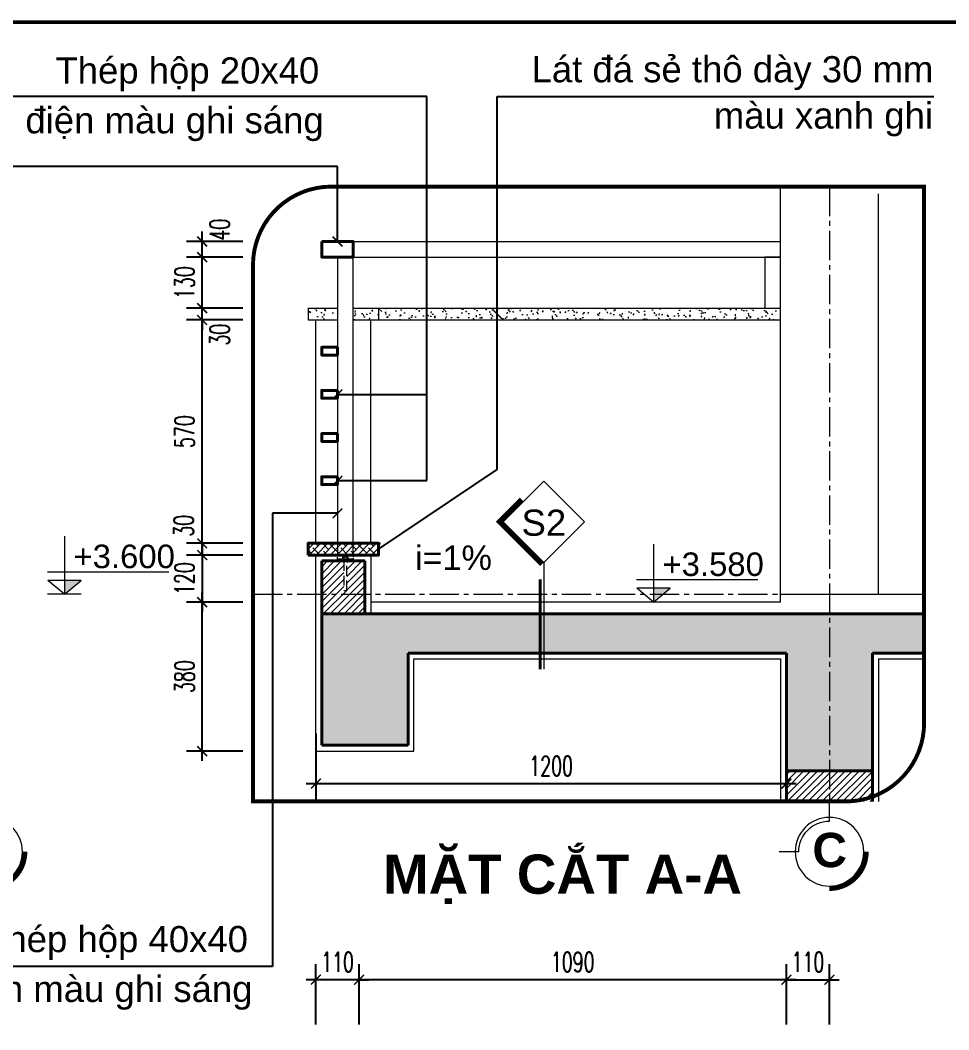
# Model space of a CAD drawing. Header units: millimetres. Extents: x -229618 to 2906, y -178063 to 96806.
# Drawn here: x -67238 to -64869, y -53848 to -51272 of the extents above; entities that cross this region are included whole.
import ezdxf
from ezdxf.enums import TextEntityAlignment as Align

# ---------------------------------------------------------------- set-up
doc = ezdxf.new("R2010")
doc.units = ezdxf.units.MM
doc.header["$LTSCALE"] = 200
doc.header["$MEASUREMENT"] = 0
doc.set_wipeout_variables(frame=1)
doc.header["$PDMODE"] = 3
doc.header["$PDSIZE"] = 50
doc.linetypes.add('CENTER2', pattern=[1.125, 0.75, -0.125, 0.125, -0.125])
doc.linetypes.add('DASHED2', pattern=[0.375, 0.25, -0.125])
doc.layers.get('0').update_dxf_attribs({"color": 95, "linetype": 'CONTINUOUS'})
doc.layers.get('DEFPOINTS').update_dxf_attribs({"linetype": 'CONTINUOUS'})
for name, color, linetype, lineweight in [('A-Wall', 1, 'CONTINUOUS', 50), ('cat', 1, 'CONTINUOUS', 40), ('hatch', 250, 'CONTINUOUS', 5), ('khuat', 8, 'DASHED2', 15), ('thay', 7, 'CONTINUOUS', 18), ('tim', 18, 'CENTER2', 9)]:
    doc.layers.add(name, color=color, linetype=linetype, lineweight=lineweight)
doc.layers.add('DIM', color=251, linetype='CONTINUOUS')
doc.layers.add('TEXT', color=33, linetype='CONTINUOUS')
doc.styles.add('Aria H B iso', font='Vharialb_0.ttf')
doc.styles.add('Arial iso', font='vnarial_0.ttf')
doc.styles.add('Arial N  iso', font='vnarialn_0.ttf')
doc.styles.add('CHU HOA Day', font='Vharial_0.ttf')
doc.styles.add('Scale', font='vnsimli.shx', dxfattribs={"width": 0.65, "bigfont": 'bigfont.shx'})
doc.dimstyles.new('Scale', dxfattribs={"dimscale": 75, "dimtxt": 2, "dimasz": 1, "dimexe": 1.6, "dimexo": 0, "dimgap": 0.8, "dimtad": 1, "dimdec": 0, "dimzin": 0, "dimdsep": 46, "dimtxsty": 'Scale', "dimblk": 'ARCHTICK', "dimcen": 0.1, "dimdle": 1, "dimclrd": 256, "dimclre": 256, "dimclrt": 3, "dimadec": 0, "dimazin": 0, "dimtfac": 1, "dimtdec": 0, "dimtix": 1, "dimtmove": 2, "dimatfit": 3, "dimldrblk": 'ARCHTICK', "dimfxl": 0, "dimtolj": 1, "dimtzin": 0, "dimarcsym": 0})

# ---------------------------------------------------------------- blocks, each defined once
blk = doc.blocks.new('_ArchTick')
at = {"color": 0, "linetype": 'ByBlock', "const_width": 0.15}
blk.add_lwpolyline([(-0.5, -0.5), (0.5, 0.5)], dxfattribs=at)
blk = doc.blocks.new('*D2175')
at = {"layer": 'DEFPOINTS', "color": 0}
for p in [(-66373.5, -53719.9), (-66373.5, -53834), (-65283.5, -53834)]:
    blk.add_point(p, dxfattribs=at)
at = {"layer": 'DIM', "lineweight": -2}
for p, q in [((-66373.5, -53834), (-66373.5, -53679.9)), ((-65283.5, -53834), (-65283.5, -53679.9)), ((-65258.5, -53719.9), (-66398.5, -53719.9))]:
    blk.add_line(p, q, dxfattribs=at)
at = {"layer": 'DIM', "lineweight": -2, "xscale": 25, "yscale": 25, "zscale": 25, "rotation": 180}
blk.add_blockref('_ArchTick', (-66373.5, -53719.9), dxfattribs=at)
at = {"layer": 'DIM', "lineweight": -2, "xscale": 25, "yscale": 25, "zscale": 25}
blk.add_blockref('_ArchTick', (-65283.5, -53719.9), dxfattribs=at)
at = {"layer": 'DIM', "color": 3, "insert": (-65828.5, -53674.9), "char_height": 50, "attachment_point": 5, "style": 'Scale'}
blk.add_mtext('\\A1;1090', dxfattribs=at)
blk = doc.blocks.new('*D2176')
at = {"layer": 'DEFPOINTS', "color": 0}
for p in [(-66483.5, -53719.9), (-66483.5, -53834), (-66373.5, -53834)]:
    blk.add_point(p, dxfattribs=at)
at = {"layer": 'DIM', "lineweight": -2}
for p, q in [((-66483.5, -53834), (-66483.5, -53679.9)), ((-66373.5, -53834), (-66373.5, -53679.9)), ((-66483.5, -53719.9), (-66508.5, -53719.9)), ((-66373.5, -53719.9), (-66483.5, -53719.9)), ((-66373.5, -53719.9), (-66348.5, -53719.9))]:
    blk.add_line(p, q, dxfattribs=at)
at = {"layer": 'DIM', "lineweight": -2, "xscale": 25, "yscale": 25, "zscale": 25}
blk.add_blockref('_ArchTick', (-66483.5, -53719.9), dxfattribs=at)
at = {"layer": 'DIM', "lineweight": -2, "xscale": 25, "yscale": 25, "zscale": 25, "rotation": 180}
blk.add_blockref('_ArchTick', (-66373.5, -53719.9), dxfattribs=at)
at = {"layer": 'DIM', "color": 3, "insert": (-66428.5, -53674.9), "char_height": 50, "attachment_point": 5, "style": 'Scale'}
blk.add_mtext('\\A1;110', dxfattribs=at)
blk = doc.blocks.new('kyhieu1')
at = {"layer": 'cat', "ltscale": 600}
blk.add_line((27.5, -131), (27.5, -816.6), dxfattribs=at)
at = {"color": 15, "linetype": 'Continuous'}
blk.add_wipeout([(0, 0), (311.1, 311.1), (0, 622.3), (-311.1, 311.1)], dxfattribs=at).dxf.layer = 'thay'
at = {"linetype": 'Continuous'}
blk.add_wipeout([(0, 622.3), (-311.1, 311.1), (0, 0), (311.1, 311.1)], dxfattribs=at).dxf.layer = 'DIM'
at = {"layer": 'thay', "ltscale": 600}
blk.add_line((0, 0), (0, -816.6), dxfattribs=at)
at = {"layer": 'thay', "color": 15, "linetype": 'Continuous'}
blk.add_lwpolyline([(0, 0), (311.1, 311.1), (0, 622.3), (-311.1, 311.1)], close=True, dxfattribs=at)
at = {"layer": 'thay', "color": 1, "linetype": 'Continuous', "const_width": 40}
blk.add_lwpolyline([(14.1, -14.1), (339.4, 311.1), (169.7, 480.8)], dxfattribs=at)
at = {"layer": 'TEXT', "style": 'CHU HOA Day'}
blk.add_attdef('N1', text='', height=200, dxfattribs=at).set_placement((0, 304.1), align=Align.MIDDLE)
blk = doc.blocks.new('*D2178')
at = {"layer": 'DEFPOINTS', "color": 0}
for p in [(-65173.5, -53719.9), (-65283.5, -53834), (-65173.5, -53834)]:
    blk.add_point(p, dxfattribs=at)
at = {"layer": 'DIM', "lineweight": -2}
for p, q in [((-65283.5, -53834), (-65283.5, -53679.9)), ((-65173.5, -53834), (-65173.5, -53679.9)), ((-65283.5, -53719.9), (-65308.5, -53719.9)), ((-65283.5, -53719.9), (-65173.5, -53719.9)), ((-65173.5, -53719.9), (-65148.5, -53719.9))]:
    blk.add_line(p, q, dxfattribs=at)
at = {"layer": 'DIM', "lineweight": -2, "xscale": 25, "yscale": 25, "zscale": 25}
blk.add_blockref('_ArchTick', (-65283.5, -53719.9), dxfattribs=at)
at = {"layer": 'DIM', "lineweight": -2, "xscale": 25, "yscale": 25, "zscale": 25, "rotation": 180}
blk.add_blockref('_ArchTick', (-65173.5, -53719.9), dxfattribs=at)
at = {"layer": 'DIM', "color": 3, "insert": (-65228.5, -53674.9), "char_height": 50, "attachment_point": 5, "style": 'Scale'}
blk.add_mtext('\\A1;110', dxfattribs=at)
blk = doc.blocks.new('*D2179')
at = {"layer": 'DEFPOINTS', "color": 0}
for p in [(-66773.7, -52756.8), (-66670.3, -52756.8), (-66670.3, -53136.8)]:
    blk.add_point(p, dxfattribs=at)
at = {"layer": 'DIM', "lineweight": -2}
for p, q in [((-66773.7, -53161.8), (-66773.7, -52731.8)), ((-66670.3, -52756.8), (-66813.7, -52756.8)), ((-66670.3, -53136.8), (-66813.7, -53136.8))]:
    blk.add_line(p, q, dxfattribs=at)
at = {"layer": 'DIM', "lineweight": -2, "xscale": 25, "yscale": 25, "zscale": 25}
for p, rotation in [((-66773.7, -52756.8), 90), ((-66773.7, -53136.8), 270)]:
    blk.add_blockref('_ArchTick', p, dxfattribs=dict(at, rotation=rotation))
at = {"layer": 'DIM', "color": 3, "insert": (-66818.7, -52946.8), "char_height": 50, "attachment_point": 5, "rotation": 90, "style": 'Scale'}
blk.add_mtext('\\A1;380', dxfattribs=at)
blk = doc.blocks.new('*D2180')
at = {"layer": 'DEFPOINTS', "color": 0}
for p in [(-66773.7, -52036.8), (-66670.3, -52036.8), (-66670.3, -52606.8)]:
    blk.add_point(p, dxfattribs=at)
at = {"layer": 'DIM', "lineweight": -2}
for p, q in [((-66773.7, -52631.8), (-66773.7, -52011.8)), ((-66670.3, -52036.8), (-66813.7, -52036.8)), ((-66670.3, -52606.8), (-66813.7, -52606.8))]:
    blk.add_line(p, q, dxfattribs=at)
at = {"layer": 'DIM', "lineweight": -2, "xscale": 25, "yscale": 25, "zscale": 25}
for p, rotation in [((-66773.7, -52036.8), 90), ((-66773.7, -52606.8), 270)]:
    blk.add_blockref('_ArchTick', p, dxfattribs=dict(at, rotation=rotation))
at = {"layer": 'DIM', "color": 3, "insert": (-66818.7, -52321.8), "char_height": 50, "attachment_point": 5, "rotation": 90, "style": 'Scale'}
blk.add_mtext('\\A1;570', dxfattribs=at)
blk = doc.blocks.new('*D2181')
at = {"layer": 'DEFPOINTS', "color": 0}
for p in [(-66773.7, -52006.8), (-66670.3, -52006.8), (-66670.3, -52036.8)]:
    blk.add_point(p, dxfattribs=at)
at = {"layer": 'DIM', "lineweight": -2}
for p, q in [((-66773.7, -52006.8), (-66773.7, -51981.8)), ((-66670.3, -52006.8), (-66813.7, -52006.8)), ((-66773.7, -52036.8), (-66773.7, -52006.8)), ((-66670.3, -52036.8), (-66813.7, -52036.8)), ((-66773.7, -52036.8), (-66773.7, -52061.8))]:
    blk.add_line(p, q, dxfattribs=at)
at = {"layer": 'DIM', "lineweight": -2, "xscale": 25, "yscale": 25, "zscale": 25}
for p, rotation in [((-66773.7, -52006.8), 270), ((-66773.7, -52036.8), 90)]:
    blk.add_blockref('_ArchTick', p, dxfattribs=dict(at, rotation=rotation))
at = {"layer": 'DIM', "color": 3, "insert": (-66728.7, -52074.5), "char_height": 50, "attachment_point": 5, "rotation": 90, "style": 'Scale'}
blk.add_mtext('\\A1;30', dxfattribs=at)
blk = doc.blocks.new('*D2182')
at = {"layer": 'DEFPOINTS', "color": 0}
for p in [(-66773.7, -51876.8), (-66670.3, -51876.8), (-66670.3, -52006.8)]:
    blk.add_point(p, dxfattribs=at)
at = {"layer": 'DIM', "lineweight": -2}
for p, q in [((-66773.7, -52031.8), (-66773.7, -51851.8)), ((-66670.3, -51876.8), (-66813.7, -51876.8)), ((-66670.3, -52006.8), (-66813.7, -52006.8))]:
    blk.add_line(p, q, dxfattribs=at)
at = {"layer": 'DIM', "lineweight": -2, "xscale": 25, "yscale": 25, "zscale": 25}
for p, rotation in [((-66773.7, -51876.8), 90), ((-66773.7, -52006.8), 270)]:
    blk.add_blockref('_ArchTick', p, dxfattribs=dict(at, rotation=rotation))
at = {"layer": 'DIM', "color": 3, "insert": (-66818.7, -51941.8), "char_height": 50, "attachment_point": 5, "rotation": 90, "style": 'Scale'}
blk.add_mtext('\\A1;130', dxfattribs=at)
blk = doc.blocks.new('*D2183')
at = {"layer": 'DEFPOINTS', "color": 0}
for p in [(-66773.7, -51836.8), (-66670.3, -51836.8), (-66670.3, -51876.8)]:
    blk.add_point(p, dxfattribs=at)
at = {"layer": 'DIM', "lineweight": -2}
for p, q in [((-66773.7, -51901.8), (-66773.7, -51811.8)), ((-66670.3, -51836.8), (-66813.7, -51836.8)), ((-66670.3, -51876.8), (-66813.7, -51876.8))]:
    blk.add_line(p, q, dxfattribs=at)
at = {"layer": 'DIM', "lineweight": -2, "xscale": 25, "yscale": 25, "zscale": 25}
for p, rotation in [((-66773.7, -51836.8), 90), ((-66773.7, -51876.8), 270)]:
    blk.add_blockref('_ArchTick', p, dxfattribs=dict(at, rotation=rotation))
at = {"layer": 'DIM', "color": 3, "insert": (-66728.7, -51806.7), "char_height": 50, "attachment_point": 5, "rotation": 90, "style": 'Scale'}
blk.add_mtext('\\A1;40', dxfattribs=at)
blk = doc.blocks.new('*D2184')
at = {"layer": 'DEFPOINTS', "color": 0}
for p in [(-66483.5, -53092.3), (-65283.5, -53092.3), (-65283.5, -53219.8)]:
    blk.add_point(p, dxfattribs=at)
at = {"layer": 'DIM', "lineweight": -2}
for p, q in [((-66483.5, -53092.3), (-66483.5, -53259.8)), ((-65283.5, -53092.3), (-65283.5, -53259.8)), ((-66508.5, -53219.8), (-65258.5, -53219.8))]:
    blk.add_line(p, q, dxfattribs=at)
at = {"layer": 'DIM', "lineweight": -2, "xscale": 25, "yscale": 25, "zscale": 25, "rotation": 180}
blk.add_blockref('_ArchTick', (-66483.5, -53219.8), dxfattribs=at)
at = {"layer": 'DIM', "lineweight": -2, "xscale": 25, "yscale": 25, "zscale": 25}
blk.add_blockref('_ArchTick', (-65283.5, -53219.8), dxfattribs=at)
at = {"layer": 'DIM', "color": 3, "insert": (-65883.5, -53174.8), "char_height": 50, "attachment_point": 5, "style": 'Scale'}
blk.add_mtext('\\A1;1200', dxfattribs=at)
blk = doc.blocks.new('cao do')
at = {"layer": 'thay'}
for p, q in [((0, 444.6), (0, 0)), ((798.2, 170.2), (-128.3, 170.2)), ((0, 0), (-127.9, 106.1)), ((127.9, 106.1), (-127.9, 106.1)), ((0, 0), (127.9, 106.1))]:
    blk.add_line(p, q, dxfattribs=at)
at = {"layer": 'thay', "ltscale": 600}
blk.add_line((128.3, 0), (-128.3, 0), dxfattribs=at)
at = {"layer": 'thay', "color": 150, "ltscale": 600}
blk.add_solid([(0, 0), (0, 106.1), (127.9, 106.1)], dxfattribs=at)
at = {"layer": 'TEXT', "style": 'Arial N  iso'}
blk.add_attdef('%%P0.000', text='', height=200, dxfattribs=at).set_placement((69.5, 290), align=Align.MIDDLE_LEFT)
blk = doc.blocks.new('*D2251')
at = {"layer": 'DEFPOINTS', "color": 0}
for p in [(-66670.3, -52606.8), (-66773.7, -52636.8), (-66670.3, -52636.8)]:
    blk.add_point(p, dxfattribs=at)
at = {"layer": 'DIM', "lineweight": -2}
for p, q in [((-66773.7, -52606.8), (-66773.7, -52581.8)), ((-66670.3, -52606.8), (-66813.7, -52606.8)), ((-66773.7, -52606.8), (-66773.7, -52636.8)), ((-66670.3, -52636.8), (-66813.7, -52636.8)), ((-66773.7, -52636.8), (-66773.7, -52661.8))]:
    blk.add_line(p, q, dxfattribs=at)
at = {"layer": 'DIM', "lineweight": -2, "xscale": 25, "yscale": 25, "zscale": 25}
for p, rotation in [((-66773.7, -52606.8), 270), ((-66773.7, -52636.8), 90)]:
    blk.add_blockref('_ArchTick', p, dxfattribs=dict(at, rotation=rotation))
at = {"layer": 'DIM', "color": 3, "insert": (-66820.7, -52562), "char_height": 50, "attachment_point": 5, "rotation": 90, "style": 'Scale'}
blk.add_mtext('\\A1;30', dxfattribs=at)
blk = doc.blocks.new('*D2252')
at = {"layer": 'DEFPOINTS', "color": 0}
for p in [(-66670.3, -52636.8), (-66773.7, -52756.8), (-66670.3, -52756.8)]:
    blk.add_point(p, dxfattribs=at)
at = {"layer": 'DIM', "lineweight": -2}
for p, q in [((-66773.7, -52611.8), (-66773.7, -52781.8)), ((-66670.3, -52636.8), (-66813.7, -52636.8)), ((-66670.3, -52756.8), (-66813.7, -52756.8))]:
    blk.add_line(p, q, dxfattribs=at)
at = {"layer": 'DIM', "lineweight": -2, "xscale": 25, "yscale": 25, "zscale": 25}
for p, rotation in [((-66773.7, -52636.8), 90), ((-66773.7, -52756.8), 270)]:
    blk.add_blockref('_ArchTick', p, dxfattribs=dict(at, rotation=rotation))
at = {"layer": 'DIM', "color": 3, "insert": (-66818.7, -52696.8), "char_height": 50, "attachment_point": 5, "rotation": 90, "style": 'Scale'}
blk.add_mtext('\\A1;120', dxfattribs=at)
blk = doc.blocks.new('*U800')
at = {"layer": 'thay', "ltscale": 600}
for p, q in [((0, -434.9), (0, -384.9)), ((78.3, -513.2), (128.3, -513.2))]:
    blk.add_line(p, q, dxfattribs=at)
at = {"layer": 'thay', "ltscale": 600, "const_width": 12.5}
blk.add_lwpolyline([(-93.8, -513.2, 0.414214), (0, -607, 0.414214)], format="xyb", dxfattribs=at)
at = {"layer": 'thay', "ltscale": 600}
blk.add_circle((0, -513.2), 87.5, dxfattribs=at)
blk.add_arc((0, -513.2), 78.3, 0, 90, dxfattribs=at)
at = {"layer": 'TEXT', "linetype": 'Continuous', "style": 'Aria H B iso'}
blk.add_attdef('A', text='', height=87.5, dxfattribs=at).set_placement((0, -552.6), align=Align.CENTER)

msp = doc.modelspace()

# ---------------------------------------------------------------- hatches: boundary and pattern name
at = {"layer": 'hatch'}
h = msp.add_hatch(dxfattribs=at)
h.set_pattern_fill('CATTHO', color=256, scale=15, angle=90, style=0)
h.set_pattern_definition([(52.5, (-65298.455, -52036.755), (28.90236, -0.9449), [4.5, -22.8, 0, -25.5, 0, -24.375]), (82.5, (-65298.455, -52036.755), (42.3322, 26.5467), [4.5, -12.3, 0, -20.55, 0, -7.875]), (122.5, (-65298.455, -52055.205), (0.0849, 46.71213), [4.5, -7.5, 0, -27, 0, -35.25]), (132.5, (-65298.455, -52055.205), (13.1651, 45.0919), [4.5, -3.75, 0, -17.7, 0, -20.25])])
h.paths.add_polyline_path([(-66323.5, -52006.8), (-65298.5, -52006.8), (-65298.5, -52036.8), (-66323.5, -52036.8)])
h.paths.add_polyline_path([(-66388.5, -52006.8), (-66323.5, -52006.8), (-66323.5, -52036.8), (-66388.5, -52036.8)])
h.paths.add_polyline_path([(-66503.5, -52006.8), (-66428.5, -52006.8), (-66428.5, -52036.8), (-66503.5, -52036.8)])
h = msp.add_hatch(dxfattribs=at)
h.set_pattern_fill('ANSI38,_O', color=256, scale=100)
h.set_pattern_definition([(45, (-6974.656, 51224.715), (-8.8388348, 8.8388348), []), (135, (-6974.656, 51224.715), (-26.5165043, 8.8388348), [31.25, -18.75])])
h.paths.add_polyline_path([(-66503.5, -52606.8), (-66503.5, -52636.8), (-66323.5, -52636.8), (-66323.5, -52606.8)])
h.paths.add_polyline_path([(-66503.5, -52606.8), (-66503.5, -52636.8), (-66503.3, -52636.8), (-66503.3, -52606.8)])
h = msp.add_hatch(dxfattribs=at)
h.set_pattern_fill('ANSI31', color=256, scale=100, style=0)
h.set_pattern_definition([(45, (-65055.843, -68949.378), (-8.838835, 8.838835), [])])
h.paths.add_polyline_path([(-65283.5, -53265.2), (-65063.5, -53265.2), (-65063.5, -53186.8), (-65283.5, -53186.8)])
h.paths.add_polyline_path([(-66404.5, -52726.8), (-66404.5, -52651.8), (-66358.5, -52651.8), (-66358.5, -52786.8), (-66468.5, -52786.8), (-66468.5, -52651.8), (-66412.5, -52651.8), (-66412.5, -52726.8)])
h = msp.add_hatch(dxfattribs=at)
h.set_pattern_fill('BT', color=256, scale=75, angle=180, style=0)
h.set_pattern_definition([(180, (-65118.31, -68959), (-9e-15, -75), [0, -75]), (180, (-65065.33, -68991.43), (-9e-15, -75), [0, -75]), (180, (-65067.68, -68978.22), (-9e-15, -75), [0, -75]), (180, (-65094.1, -68984.384), (-9e-15, -75), [0, -75]), (180, (-65079.86, -69005.95), (-9e-15, -75), [0, -75]), (180, (-65076.044, -68996.415), (-9e-15, -75), [0, -75]), (180, (-65082.795, -69012.41), (-9e-15, -75), [0, -75]), (180, (-65072.375, -69018.72), (-9e-15, -75), [0, -75]), (180, (-65086.76, -69002.284), (-9e-15, -75), [0, -75]), (180, (-65062.69, -69002.58), (-9e-15, -75), [0, -75]), (180, (-65110.68, -69002.87), (-9e-15, -75), [0, -75]), (180, (-65121.54, -69004.925), (-9e-15, -75), [0, -75]), (180, (-65115.965, -68997.295), (-9e-15, -75), [0, -75]), (180, (-65117.58, -68987.025), (-9e-15, -75), [0, -75]), (180, (-65098.06, -68995.975), (-9e-15, -75), [0, -75]), (180, (-65097.47, -68975.29), (-9e-15, -75), [0, -75]), (180, (-65097.47, -68968.83), (-9e-15, -75), [0, -75]), (180, (-65061.954, -68967.364), (-9e-15, -75), [0, -75]), (180, (-65091.6, -68976.17), (-9e-15, -75), [0, -75]), (180, (-65091.895, -68951.225), (-9e-15, -75), [0, -75]), (180, (-65083.82, -68967.22), (-9e-15, -75), [0, -75]), (180, (-65084.41, -68959.88), (-9e-15, -75), [0, -75]), (180, (-65074.72, -68954.45), (-9e-15, -75), [0, -75]), (180, (-65079.71, -68964.43), (-9e-15, -75), [0, -75]), (180, (-65076.19, -68967.51), (-9e-15, -75), [0, -75]), (225, (-65115.837, -68965.207), (-2e-14, -75.00002), [6, -100.06605]), (315, (-65120.08, -68969.45), (75.00002, -2e-14), [6, -100.06605]), (90, (-65115.84, -68973.69), (-75, 2e-14), [8.48527, -66.51472]), (0, (-65113.23, -68966.16), (2e-14, 75), [9, -66]), (90, (-65104.23, -68966.16), (-75, 2e-14), [9, -66]), (225, (-65104.233, -68957.16), (-2e-14, -75.00002), [12.72795, -93.3381]), (270, (-65085.48, -68971.35), (75, -1e-14), [12.6, -62.4]), (0, (-65085.48, -68983.95), (2e-14, 75), [12.6, -62.4]), (135, (-65072.88, -68983.95), (-75.00002, 3e-14), [17.8191, -88.24695]), (315, (-65074.805, -68957.863), (75.00002, -2e-14), [5.25, -100.81605]), (45, (-65071.093, -68961.575), (2e-14, 75.00002), [5.25, -100.81605]), (180, (-65067.38, -68957.86), (-9e-15, -75), [7.42462, -67.57537]), (180, (-65102.22, -69008.566), (-9e-15, -75), [10.3125, -64.6875]), (270, (-65112.53, -69008.566), (75, -1e-14), [10.3125, -64.6875]), (45, (-65112.53, -69018.88), (2e-14, 75.00002), [14.58405, -91.48193]), (90, (-65093.546, -69010.06), (-75, 2e-14), [9.375, -65.625]), (180, (-65093.546, -69000.685), (-9e-15, -75), [9.375, -65.625]), (315, (-65102.92, -69000.685), (75.00002, -2e-14), [13.25827, -92.80777]), (225, (-65098.316, -69012.95), (-2e-14, -75.00002), [6.375, -99.69105]), (315, (-65102.824, -69017.456), (75.00002, -2e-14), [6.375, -99.69105]), (90, (-65098.316, -69021.964), (-75, 2e-14), [9.0156, -65.9844]), (315, (-65068.867, -69007.55), (75.00002, -2e-14), [10.60657, -95.4594]), (180, (-65061.37, -69007.55), (-9e-15, -75), [7.5, -67.5]), (90, (-65061.37, -69015.05), (-75, 2e-14), [7.5, -67.5]), (225, (-65055.843, -68949.38), (37.1231, -37.1231), []), (225, (-65082.093, -68949.38), (37.1231, -37.1231), [])])
h.paths.add_polyline_path([(-64932.1, -52886.8), (-64932.1, -52786.8), (-66468.5, -52786.8), (-66468.5, -53121.8), (-66248.5, -53121.8), (-66248.5, -52886.8), (-65283.5, -52886.8), (-65283.5, -53186.8), (-65063.5, -53186.8), (-65063.5, -52886.8)])

# ---------------------------------------------------------------- linework, layer by layer
at = {"layer": 'cat'}
for p, q in [((-66468.5, -52651.8), (-66358.5, -52651.8)), ((-66468.5, -52786.8), (-66468.5, -52651.8)), ((-66358.5, -52786.8), (-66358.5, -52651.8)), ((-66468.5, -52786.8), (-64932.1, -52786.8)), ((-66468.5, -53121.8), (-66468.5, -52786.8)), ((-66248.5, -52886.8), (-65283.5, -52886.8)), ((-66248.5, -53121.8), (-66248.5, -52886.8)), ((-65283.5, -52886.8), (-65283.5, -53265.2)), ((-65063.5, -52886.8), (-64932.1, -52886.8)), ((-65063.5, -52886.8), (-65063.5, -53265.2)), ((-66468.5, -53121.8), (-66248.5, -53121.8)), ((-65063.5, -53186.8), (-65283.5, -53186.8))]:
    msp.add_line(p, q, dxfattribs=at)
for points in [[(-66468.5, -51836.8), (-66388.5, -51836.8), (-66388.5, -51876.8), (-66468.5, -51876.8)], [(-66428.5, -52106.8), (-66468.5, -52106.8), (-66468.5, -52126.8), (-66428.5, -52126.8)], [(-66428.5, -52216.8), (-66468.5, -52216.8), (-66468.5, -52236.8), (-66428.5, -52236.8)], [(-66428.5, -52326.8), (-66468.5, -52326.8), (-66468.5, -52346.8), (-66428.5, -52346.8)], [(-66428.5, -52436.8), (-66468.5, -52436.8), (-66468.5, -52456.8), (-66428.5, -52456.8)], [(-66503.5, -52636.8), (-66323.5, -52636.8), (-66323.5, -52606.8), (-66503.5, -52606.8)]]:
    msp.add_lwpolyline(points, close=True, dxfattribs=at)
at = {"layer": 'DIM', "ltscale": 8}
for p, q in [((-66200.8, -51466.9), (-67593.4, -51466.9)), ((-66021.3, -51466.9), (-64907.3, -51466.9)), ((-66594, -53686.6), (-67648.8, -53686.6))]:
    msp.add_line(p, q, dxfattribs=at)
at = {"layer": 'hatch'}
for p, q in [((-66483.5, -53136.8), (-66483.5, -52636.8)), ((-66483.5, -52636.8), (-66343.5, -52636.8)), ((-66343.5, -52636.8), (-66343.5, -52786.8)), ((-66233.5, -52901.8), (-65298.5, -52901.8)), ((-66233.5, -53136.8), (-66233.5, -52901.8)), ((-65298.5, -52901.8), (-65298.5, -53265.2)), ((-65048.5, -52901.8), (-64932.1, -52901.8)), ((-65048.5, -52901.8), (-65048.5, -53265.2)), ((-66483.5, -53136.8), (-66233.5, -53136.8))]:
    msp.add_line(p, q, dxfattribs=at)
at = {"layer": 'khuat', "color": 5, "const_width": 10}
msp.add_lwpolyline([(-64932.1, -51696.9), (-66444, -51696.9, 0.414214), (-66644, -51896.9), (-66644, -53265.2), (-65132.1, -53265.2, 0.414214), (-64932.1, -53065.2)], format="xyb", close=True, dxfattribs=at)
at = {"layer": 'khuat', "ltscale": 0.1}
msp.add_lwpolyline([(-66428.5, -52636.8), (-66388.5, -52636.8), (-66388.5, -52646.8), (-66428.5, -52646.8)], close=True, dxfattribs=at)
at = {"layer": 'khuat', "ltscale": 0.5}
msp.add_lwpolyline([(-66412.5, -52726.8), (-66404.5, -52726.8), (-66404.5, -52651.8), (-66412.5, -52651.8)], close=True, dxfattribs=at)
at = {"layer": 'thay'}
for p, q in [((-65298.5, -52756.8), (-65298.5, -51696.9)), ((-65048.5, -52736.8), (-65048.5, -51715.2)), ((-66388.5, -51836.8), (-65298.5, -51836.8)), ((-66388.5, -51876.8), (-65298.5, -51876.8)), ((-66503.5, -52006.8), (-66428.5, -52006.8)), ((-66503.5, -52006.8), (-66503.5, -52036.8)), ((-66388.5, -52006.8), (-65298.5, -52006.8)), ((-66323.5, -52006.8), (-66323.5, -52036.8)), ((-66503.5, -52036.8), (-66428.5, -52036.8)), ((-66483.5, -52606.8), (-66483.5, -52036.8)), ((-66388.5, -52036.8), (-65298.5, -52036.8)), ((-66343.5, -52606.8), (-66343.5, -52036.8)), ((-66416, -52642.7), (-66416, -52646.8)), ((-66416, -52646.8), (-66401, -52646.8)), ((-66401.9, -52641.8), (-66415, -52641.8)), ((-66412.2, -52642.7), (-66412.2, -52646.8)), ((-66404.7, -52642.7), (-66404.7, -52646.8)), ((-66401, -52646.8), (-66401, -52642.7)), ((-65298.5, -52736.8), (-64932.1, -52736.8)), ((-65298.5, -52756.8), (-66343.5, -52756.8))]:
    msp.add_line(p, q, dxfattribs=at)
for points in [[(-66428.5, -52636.8), (-66388.5, -52636.8), (-66388.5, -51876.8), (-66428.5, -51876.8)], [(-65298.4, -51876.8), (-65338.4, -51876.8), (-65338.4, -52006.8), (-65298.4, -52006.8)], [(-66428.5, -52651.8), (-66388.5, -52651.8), (-66388.5, -52646.8), (-66428.5, -52646.8)]]:
    msp.add_lwpolyline(points, close=True, dxfattribs=at)
for centre, start, end in [((-66415, -52642.7), 90, 180), ((-66413.2, -52642.7), 0, 90), ((-66411.2, -52642.7), 90, 180), ((-66405.7, -52642.7), 0, 90), ((-66403.7, -52642.7), 90, 180), ((-66401.9, -52642.7), 0, 90)]:
    msp.add_arc(centre, 0.994, start, end, dxfattribs=at)
at = {"layer": 'tim', "ltscale": 0.5}
msp.add_line((-65173.5, -51696.9), (-65173.5, -53265.2), dxfattribs=at)

# ---------------------------------------------------------------- block references
at = {"layer": 'hatch'}
ref = msp.add_blockref('*U800', (-67319.6, -52880.3), dxfattribs=dict(at, xscale=-1))
ref.add_attrib('A', '4', dxfattribs={"layer": 'TEXT', "linetype": 'Continuous', "height": 87.5, "style": 'Aria H B iso'}).set_placement((-67319.1, -53432.8), align=Align.CENTER)
ref = msp.add_blockref('*U800', (-65173.5, -52880.3), dxfattribs=dict(at, xscale=-1))
ref.add_attrib('A', 'c', dxfattribs={"layer": 'TEXT', "linetype": 'Continuous', "height": 87.5, "style": 'Aria H B iso'}).set_placement((-65173, -53432.8), align=Align.CENTER)
at = {"layer": 'thay', "linetype": 'Continuous'}
ref = msp.add_blockref('cao do', (-67125, -52736.8), dxfattribs=dict(at, xscale=0.3333333333139308, yscale=0.3333333333139308, zscale=0.3333333333333333))
ref.add_attrib('%%P0.000', '+3.600', dxfattribs={"layer": 'TEXT', "height": 60, "style": 'Arial N  iso'}).set_placement((-67101.9, -52640.1), align=Align.MIDDLE_LEFT)
ref = msp.add_blockref('cao do', (-65622.6, -52756.8), dxfattribs=dict(at, xscale=0.3333333333139308, yscale=0.3333333333139308, zscale=0.3333333333333333))
ref.add_attrib('%%P0.000', '+3.580', dxfattribs={"layer": 'TEXT', "height": 60, "style": 'Arial N  iso'}).set_placement((-65599.5, -52660.1), align=Align.MIDDLE_LEFT)

# ---------------------------------------------------------------- texts
at = {"layer": 'TEXT', "style": 'Arial iso'}
for s, height, p in [('ThÐp hép 20x40', 66.667, (-67148, -51433.9)), ('L¸t ®¸ sÎ th« dµy 30 mm', 66.667, (-65933.4, -51430.8)), ('mµu xanh ghi', 66.667, (-65468.5, -51548.8)), ('s¬n tÜnh ®iÖn mµu ghi s¸ng', 66.667, (-67591, -51561)), ('i=1%%%', 62.5, (-66231, -52674.8)), ('ThÐp hép 40x40', 66.667, (-67329.9, -53649.6)), ('s¬n tÜnh ®iÖn mµu ghi s¸ng', 66.667, (-67772.7, -53776.7))]:
    msp.add_text(s, height=height, dxfattribs=at).set_placement(p)
at = {"layer": 'TEXT', "style": 'Aria H B iso'}
msp.add_text('mÆt c¾t a-a', height=100, dxfattribs=at).set_placement((-65854.5, -53500.7), align=Align.CENTER)

# ---------------------------------------------------------------- dimensions: what is measured, and where the dimension line sits
at = {"layer": 'DIM'}
for base, p1, p2, picture, middle in [((-66773.7, -51836.8), (-66670.3, -51876.8), (-66670.3, -51836.8), '*D2183', (-66728.7, -51806.7)), ((-66773.7, -52006.8), (-66670.3, -52036.8), (-66670.3, -52006.8), '*D2181', (-66728.7, -52074.5)), ((-66773.7, -52636.8), (-66670.3, -52606.8), (-66670.3, -52636.8), '*D2251', (-66820.7, -52562))]:
    dim = msp.add_linear_dim(base=base, p1=p1, p2=p2, angle=90, dimstyle='Scale', override={"dimscale": 25}, dxfattribs=at)
    dim.commit()
    dim.dimension.update_dxf_attribs({"geometry": picture, "text_midpoint": middle, "dimtype": 160})
for base, p1, p2, angle, picture, middle in [((-66773.7, -51876.8), (-66670.3, -52006.8), (-66670.3, -51876.8), 90, '*D2182', (-66818.7, -51941.8)), ((-66773.7, -52036.8), (-66670.3, -52606.8), (-66670.3, -52036.8), 90, '*D2180', (-66818.7, -52321.8)), ((-66773.7, -52756.8), (-66670.3, -52636.8), (-66670.3, -52756.8), 90, '*D2252', (-66818.7, -52696.8)), ((-66773.7, -52756.8), (-66670.3, -53136.8), (-66670.3, -52756.8), 90, '*D2179', (-66818.7, -52946.8)), ((-65283.5, -53219.8), (-66483.5, -53092.3), (-65283.5, -53092.3), 0, '*D2184', (-65883.5, -53174.8)), ((-66483.5, -53719.9), (-66373.5, -53834), (-66483.5, -53834), 0, '*D2176', (-66428.5, -53674.9)), ((-66373.5, -53719.9), (-65283.5, -53834), (-66373.5, -53834), 0, '*D2175', (-65828.5, -53674.9)), ((-65173.5, -53719.9), (-65283.5, -53834), (-65173.5, -53834), 0, '*D2178', (-65228.5, -53674.9))]:
    dim = msp.add_linear_dim(base=base, p1=p1, p2=p2, angle=angle, dimstyle='Scale', override={"dimscale": 25}, dxfattribs=at)
    dim.commit()
    dim.dimension.update_dxf_attribs({"geometry": picture, "text_midpoint": middle})

# ---------------------------------------------------------------- leaders
at = {"layer": 'DIM', "ltscale": 8}
for points in [[(-66428.5, -52226.8), (-66200.8, -52226.8), (-66200.8, -51466.9)], [(-66428.5, -51836.8), (-66428.5, -51645.5), (-68078.7, -51645.5)], [(-66021.3, -52022), (-66021.3, -51773.6)], [(-66428.5, -52446.8), (-66200.8, -52446.8), (-66200.8, -51796.9)], [(-66428.5, -52530.2), (-66594, -52530.2), (-66594, -53686.6)]]:
    msp.add_leader(points, dimstyle='Scale', override={"dimscale": 25, "dimtxt": 1.8, "dimgap": 0.5, "dimtad": 0, "dimclre": 250}, dxfattribs=at)

# ---------------------------------------------------------------- next in the draw order: block references
at = {"layer": 'A-Wall', "linetype": 'Continuous'}
ref = msp.add_blockref('kyhieu1', (-65902, -52655.5), dxfattribs=dict(at, xscale=-0.3333299999940209, yscale=0.3333299999940209, zscale=0.33333))
ref.add_attrib('N1', 's2', dxfattribs={"layer": 'TEXT', "height": 66.67, "style": 'CHU HOA Day'}).set_placement((-65902, -52554.1), align=Align.MIDDLE)

# ---------------------------------------------------------------- next in the draw order: linework, layer by layer
at = {"layer": 'khuat', "color": 5, "const_width": 10}
msp.add_lwpolyline([(-64699.5, -51277.4), (-69887.9, -51277.4), (-69887.9, -54346.8)], dxfattribs=at)
at = {"layer": 'thay', "linetype": 'Continuous'}
msp.add_lwpolyline([(-66312.3, -52696.4, 0, 23.8, 0), (-66247.6, -52696.4, 0, 0, 0), (-66029.8, -52696.4, 0, 0, 0)], format="xyseb", dxfattribs=at)
at = {"layer": 'tim', "ltscale": 0.5}
msp.add_line((-66644, -52736.8), (-64932.1, -52736.8), dxfattribs=at)

# ---------------------------------------------------------------- next in the draw order: leaders
at = {"layer": 'DIM', "ltscale": 8}
msp.add_leader([(-66323.5, -52621.8), (-66021.3, -52418.9), (-66021.3, -51466.9)], dimstyle='Scale', override={"dimscale": 25, "dimtxt": 1.8, "dimgap": 0.5, "dimtad": 0, "dimclre": 250}, dxfattribs=at)

doc.saveas('drawing.dxf')
